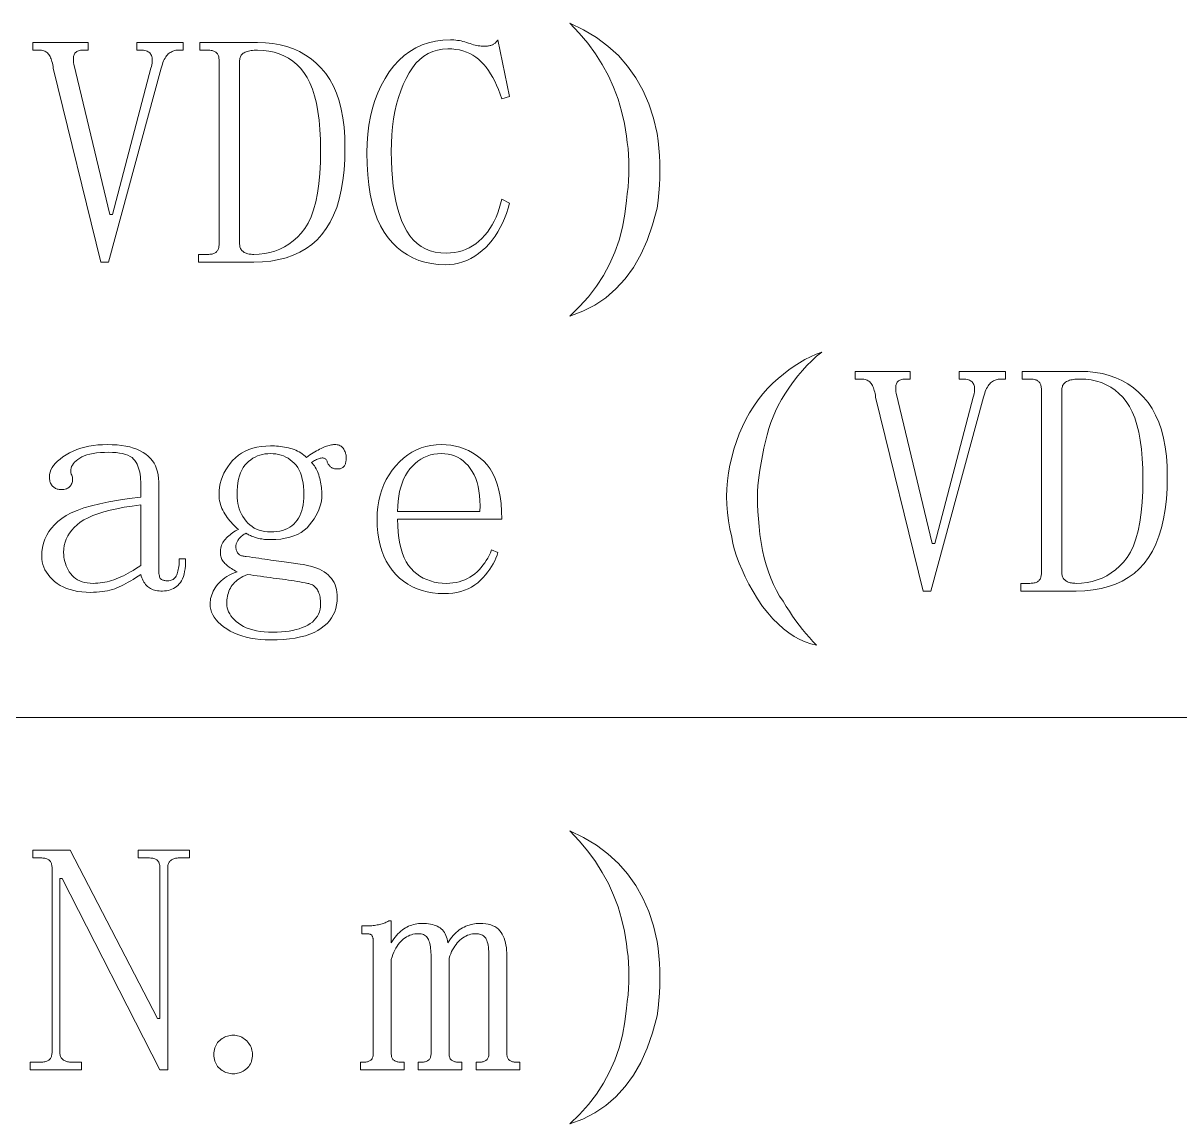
# Model space of a CAD drawing. Extents: x 1 to 297, y 1 to 210.
# Drawn here: x 56.24 to 63.95, y 43.02 to 50.36 of the extents above; entities that cross this region are included whole.
import ezdxf

# ---------------------------------------------------------------- set-up
doc = ezdxf.new("R2010")
doc.units = 0

msp = doc.modelspace()

# ---------------------------------------------------------------- linework, layer by layer
at = {"color": 7, "lineweight": 13}
msp.add_line((1.3055, 45.7306), (175.1082, 45.7306), dxfattribs=at)
for points in [[(59.8833, 50.362), (59.9755, 50.3176), (60.0602, 50.2667), (60.1374, 50.2093), (60.207, 50.1453), (60.269, 50.0749), (60.3235, 49.9979), (60.3705, 49.9144), (60.4099, 49.8244), (60.4418, 49.7279), (60.4662, 49.6249), (60.4723, 49.5767), (60.4771, 49.5282), (60.4806, 49.4793), (60.4826, 49.4301), (60.4833, 49.3806), (60.4826, 49.3307), (60.4806, 49.2805), (60.4771, 49.2299), (60.4723, 49.179), (60.4662, 49.1277), (60.4356, 49.0156), (60.399, 48.9124), (60.3561, 48.8181), (60.3071, 48.7327), (60.2519, 48.6563), (60.1905, 48.5887), (60.123, 48.5301), (60.0492, 48.4804), (59.9694, 48.4396), (59.8833, 48.4077), (59.9488, 48.471), (60.0081, 48.5373), (60.0612, 48.6067), (60.1082, 48.6793), (60.149, 48.7549), (60.1836, 48.8335), (60.2121, 48.9153), (60.2344, 49.0002), (60.2505, 49.0881), (60.2604, 49.1791), (60.2666, 49.2235), (60.2714, 49.2676), (60.2748, 49.3113), (60.2769, 49.3547), (60.2776, 49.3977), (60.2769, 49.4404), (60.2748, 49.4827), (60.2714, 49.5247), (60.2666, 49.5664), (60.2604, 49.6077), (60.2474, 49.6924), (60.2289, 49.775), (60.2049, 49.8556), (60.1754, 49.9341), (60.1404, 50.0106), (60.1, 50.085), (60.054, 50.1573), (60.0026, 50.2276), (59.9457, 50.2958)], [(59.0519, 48.7506), (59.0049, 48.7524), (58.9598, 48.7578), (58.9167, 48.7668), (58.8756, 48.7794), (58.8365, 48.7956), (58.7994, 48.8154), (58.7642, 48.8388), (58.731, 48.8658), (58.6997, 48.8964), (58.6704, 48.9306), (58.6436, 48.9686), (58.6195, 49.0108), (58.5983, 49.0571), (58.5799, 49.1075), (58.5644, 49.162), (58.5516, 49.2206), (58.5417, 49.2834), (58.5347, 49.3502), (58.5304, 49.4212), (58.529, 49.4963), (58.5305, 49.5603), (58.535, 49.6221), (58.5425, 49.6817), (58.553, 49.739), (58.5665, 49.7941), (58.583, 49.847), (58.6025, 49.8977), (58.625, 49.9461), (58.6505, 49.9923), (58.679, 50.0363), (58.7101, 50.077), (58.7433, 50.1134), (58.7787, 50.1456), (58.8162, 50.1734), (58.8558, 50.197), (58.8976, 50.2163), (58.9415, 50.2313), (58.9876, 50.242), (59.0358, 50.2484), (59.0862, 50.2506), (59.0982, 50.2504), (59.1102, 50.2497), (59.1222, 50.2486), (59.1342, 50.2471), (59.1462, 50.2452), (59.1582, 50.2429), (59.1702, 50.2401), (59.1822, 50.2369), (59.1942, 50.2332), (59.2062, 50.2291), (59.218, 50.2251), (59.2295, 50.2214), (59.2406, 50.2182), (59.2514, 50.2154), (59.2619, 50.2131), (59.272, 50.2111), (59.2818, 50.2096), (59.2912, 50.2086), (59.3003, 50.2079), (59.309, 50.2077), (59.3157, 50.2078), (59.3222, 50.2081), (59.3284, 50.2085), (59.3344, 50.2091), (59.3401, 50.2099), (59.3455, 50.2108), (59.3507, 50.2119), (59.3556, 50.2132), (59.3603, 50.2147), (59.3647, 50.2163), (59.369, 50.2182), (59.3731, 50.2204), (59.3772, 50.223), (59.3812, 50.2259), (59.3851, 50.2291), (59.3889, 50.2327), (59.3926, 50.2367), (59.3963, 50.241), (59.3998, 50.2456), (59.4033, 50.2506), (59.4804, 49.8734), (59.429, 49.8563), (59.4184, 49.8881), (59.4071, 49.9183), (59.3951, 49.9471), (59.3824, 49.9742), (59.369, 49.9999), (59.355, 50.0239), (59.3402, 50.0465), (59.3248, 50.0675), (59.3087, 50.0869), (59.2919, 50.1049), (59.2742, 50.1211), (59.2555, 50.1357), (59.2358, 50.1486), (59.2151, 50.1597), (59.1933, 50.1691), (59.1705, 50.1769), (59.1467, 50.1829), (59.1218, 50.1871), (59.0959, 50.1897), (59.069, 50.1906), (59.0338, 50.1886), (59.0003, 50.1827), (58.9683, 50.1728), (58.938, 50.159), (58.9094, 50.1413), (58.8823, 50.1196), (58.8569, 50.094), (58.8331, 50.0644), (58.811, 50.0309), (58.7904, 49.9934), (58.7717, 49.9531), (58.755, 49.9108), (58.7402, 49.8667), (58.7274, 49.8206), (58.7165, 49.7727), (58.7076, 49.7229), (58.7007, 49.6712), (58.6958, 49.6177), (58.6929, 49.5622), (58.6919, 49.5049), (58.6927, 49.4428), (58.6953, 49.3835), (58.6996, 49.3269), (58.7056, 49.2731), (58.7133, 49.222), (58.7227, 49.1737), (58.7339, 49.1281), (58.7467, 49.0852), (58.7613, 49.0451), (58.7776, 49.0077), (58.7958, 48.9735), (58.8163, 48.9429), (58.839, 48.9159), (58.864, 48.8925), (58.8912, 48.8727), (58.9206, 48.8565), (58.9522, 48.8439), (58.986, 48.8349), (59.0221, 48.8295), (59.0604, 48.8277), (59.0875, 48.8287), (59.1138, 48.8317), (59.1393, 48.8366), (59.164, 48.8435), (59.1879, 48.8524), (59.2111, 48.8632), (59.2335, 48.876), (59.2552, 48.8908), (59.2761, 48.9076), (59.2962, 48.9263), (59.3152, 48.9466), (59.333, 48.9683), (59.3495, 48.9912), (59.3647, 49.0154), (59.3787, 49.0409), (59.3913, 49.0677), (59.4027, 49.0958), (59.4127, 49.1251), (59.4215, 49.1558), (59.429, 49.1877), (59.4804, 49.162), (59.4711, 49.1266), (59.4604, 49.0926), (59.4482, 49.0598), (59.4345, 49.0283), (59.4194, 48.9981), (59.4028, 48.9691), (59.3847, 48.9415), (59.3652, 48.9151), (59.3443, 48.8901), (59.3219, 48.8663), (59.2983, 48.8443), (59.274, 48.8246), (59.249, 48.8073), (59.2231, 48.7922), (59.1965, 48.7795), (59.1691, 48.7691), (59.141, 48.761), (59.112, 48.7552), (59.0823, 48.7517)], [(56.9947, 50.182), (56.9947, 50.2334), (57.3033, 50.2334), (57.3033, 50.182), (57.269, 50.182), (57.2622, 50.1817), (57.2555, 50.181), (57.2488, 50.1797), (57.2423, 50.1779), (57.2358, 50.1756), (57.2294, 50.1727), (57.2231, 50.1694), (57.2169, 50.1655), (57.2108, 50.1612), (57.2047, 50.1563), (57.1989, 50.1507), (57.1932, 50.1443), (57.1879, 50.137), (57.1828, 50.1289), (57.1779, 50.1199), (57.1734, 50.11), (57.169, 50.0993), (57.165, 50.0877), (57.1611, 50.0753), (57.1576, 50.062), (56.8062, 48.7677), (56.7547, 48.7677), (56.4376, 50.062), (56.4357, 50.0737), (56.4336, 50.0848), (56.4313, 50.0953), (56.4287, 50.1052), (56.4258, 50.1145), (56.4227, 50.1232), (56.4193, 50.1313), (56.4156, 50.1388), (56.4117, 50.1457), (56.4076, 50.152), (56.4031, 50.1577), (56.3982, 50.1628), (56.3928, 50.1673), (56.387, 50.1712), (56.3808, 50.1745), (56.3742, 50.1772), (56.3671, 50.1793), (56.3596, 50.1808), (56.3517, 50.1817), (56.3433, 50.182), (56.3004, 50.182), (56.3004, 50.2334), (56.669, 50.2334), (56.669, 50.182), (56.6347, 50.182), (56.6265, 50.1817), (56.6188, 50.181), (56.6117, 50.1797), (56.6052, 50.1779), (56.5994, 50.1756), (56.5941, 50.1727), (56.5894, 50.1694), (56.5854, 50.1655), (56.5819, 50.1612), (56.579, 50.1563), (56.5767, 50.151), (56.5747, 50.1453), (56.5732, 50.1393), (56.5722, 50.133), (56.5715, 50.1263), (56.5713, 50.1193), (56.5715, 50.1119), (56.5722, 50.1042), (56.5732, 50.0961), (56.5747, 50.0877), (56.8147, 49.0849), (56.8319, 49.0849), (57.089, 50.062), (57.0921, 50.0737), (57.0945, 50.0848), (57.0962, 50.0953), (57.0972, 50.1052), (57.0976, 50.1145), (57.0972, 50.1232), (57.0962, 50.1313), (57.0945, 50.1388), (57.0921, 50.1457), (57.089, 50.152), (57.0852, 50.1577), (57.0808, 50.1628), (57.0756, 50.1673), (57.0698, 50.1712), (57.0633, 50.1745), (57.0561, 50.1772), (57.0482, 50.1793), (57.0396, 50.1808), (57.0304, 50.1817), (57.0204, 50.182)], [(57.5433, 50.1134), (57.5431, 50.1201), (57.5426, 50.1265), (57.5418, 50.1325), (57.5406, 50.1381), (57.539, 50.1434), (57.5371, 50.1484), (57.5349, 50.153), (57.5323, 50.1573), (57.5294, 50.1613), (57.5262, 50.1649), (57.5225, 50.1681), (57.5183, 50.171), (57.5136, 50.1736), (57.5083, 50.1758), (57.5026, 50.1777), (57.4963, 50.1793), (57.4896, 50.1805), (57.4823, 50.1813), (57.4745, 50.1818), (57.4662, 50.182), (57.4147, 50.182), (57.4147, 50.2334), (57.8004, 50.2334), (57.8525, 50.2317), (57.9024, 50.2266), (57.9502, 50.218), (57.9959, 50.206), (58.0394, 50.1906), (58.0807, 50.1717), (58.1199, 50.1494), (58.157, 50.1237), (58.1919, 50.0946), (58.2247, 50.062), (58.2549, 50.0258), (58.2818, 49.9859), (58.3056, 49.9422), (58.3262, 49.8947), (58.3437, 49.8434), (58.3579, 49.7884), (58.369, 49.7296), (58.377, 49.667), (58.3817, 49.6007), (58.3833, 49.5306), (58.3818, 49.4538), (58.3771, 49.3813), (58.3694, 49.3129), (58.3586, 49.2487), (58.3447, 49.1888), (58.3278, 49.133), (58.3077, 49.0815), (58.2846, 49.0341), (58.2583, 48.991), (58.229, 48.952), (58.1967, 48.917), (58.1615, 48.8857), (58.1233, 48.858), (58.0823, 48.8341), (58.0383, 48.8138), (57.9914, 48.7972), (57.9416, 48.7843), (57.8889, 48.7751), (57.8333, 48.7696), (57.7747, 48.7677), (57.4062, 48.7677), (57.4062, 48.8191), (57.4662, 48.8191), (57.4745, 48.8193), (57.4823, 48.8198), (57.4896, 48.8207), (57.4963, 48.8219), (57.5026, 48.8234), (57.5083, 48.8253), (57.5136, 48.8275), (57.5183, 48.8301), (57.5225, 48.833), (57.5262, 48.8363), (57.5294, 48.8399), (57.5323, 48.8438), (57.5349, 48.8481), (57.5371, 48.8527), (57.539, 48.8577), (57.5406, 48.863), (57.5418, 48.8687), (57.5426, 48.8747), (57.5431, 48.881), (57.5433, 48.8877)], [(58.2204, 49.5134), (58.2193, 49.585), (58.216, 49.6521), (58.2104, 49.7149), (58.2026, 49.7733), (58.1926, 49.8274), (58.1803, 49.877), (58.1658, 49.9223), (58.1491, 49.9633), (58.1302, 49.9998), (58.109, 50.032), (58.0859, 50.0605), (58.061, 50.086), (58.0344, 50.1085), (58.0062, 50.128), (57.9762, 50.1445), (57.9444, 50.158), (57.911, 50.1685), (57.8759, 50.176), (57.839, 50.1805), (57.8004, 50.182), (57.7887, 50.1818), (57.7776, 50.1813), (57.7671, 50.1805), (57.7572, 50.1793), (57.7479, 50.1777), (57.7392, 50.1758), (57.7311, 50.1736), (57.7236, 50.171), (57.7167, 50.1681), (57.7104, 50.1649), (57.7047, 50.1613), (57.6996, 50.1573), (57.6951, 50.153), (57.6912, 50.1484), (57.6879, 50.1434), (57.6852, 50.1381), (57.6831, 50.1325), (57.6816, 50.1265), (57.6807, 50.1201), (57.6804, 50.1134), (57.6804, 48.8877), (57.6807, 48.881), (57.6815, 48.8747), (57.6828, 48.8687), (57.6846, 48.863), (57.6869, 48.8577), (57.6897, 48.8527), (57.693, 48.8481), (57.6969, 48.8438), (57.7013, 48.8399), (57.7062, 48.8363), (57.7115, 48.833), (57.7171, 48.8301), (57.7231, 48.8275), (57.7295, 48.8253), (57.7362, 48.8234), (57.7432, 48.8219), (57.7506, 48.8207), (57.7583, 48.8198), (57.7663, 48.8193), (57.7747, 48.8191), (57.8118, 48.8206), (57.8478, 48.8248), (57.8825, 48.8319), (57.916, 48.8418), (57.9483, 48.8545), (57.9794, 48.8701), (58.0093, 48.8884), (58.038, 48.9097), (58.0656, 48.9337), (58.0919, 48.9606), (58.1163, 48.9916), (58.1382, 49.0279), (58.1574, 49.0697), (58.1742, 49.1169), (58.1883, 49.1695), (58.1999, 49.2275), (58.2089, 49.2909), (58.2153, 49.3597), (58.2192, 49.4338)], [(61.5633, 48.1677), (61.5295, 48.1394), (61.4968, 48.1094), (61.4651, 48.0777), (61.4344, 48.0443), (61.4047, 48.0091), (61.3761, 47.9723), (61.3485, 47.9337), (61.3219, 47.8934), (61.2964, 47.8514), (61.2719, 47.8077), (61.2552, 47.7726), (61.2396, 47.7357), (61.2251, 47.6971), (61.2115, 47.6569), (61.199, 47.6149), (61.1875, 47.5711), (61.1771, 47.5257), (61.1676, 47.4786), (61.1592, 47.4297), (61.1519, 47.3791), (61.1457, 47.3471), (61.1409, 47.3126), (61.1375, 47.2758), (61.1354, 47.2365), (61.1347, 47.1949), (61.1354, 47.1508), (61.1375, 47.1043), (61.1409, 47.0555), (61.1457, 47.0042), (61.1519, 46.9506), (61.1596, 46.8967), (61.169, 46.845), (61.1802, 46.7953), (61.193, 46.7476), (61.2076, 46.702), (61.2239, 46.6585), (61.2419, 46.617), (61.2616, 46.5775), (61.283, 46.5402), (61.3062, 46.5049), (61.3269, 46.4711), (61.348, 46.4383), (61.3694, 46.4066), (61.3912, 46.3759), (61.4133, 46.3463), (61.4358, 46.3177), (61.4586, 46.2901), (61.4817, 46.2635), (61.5052, 46.2379), (61.529, 46.2134), (61.4915, 46.2222), (61.4543, 46.2347), (61.4174, 46.251), (61.3809, 46.271), (61.3447, 46.2949), (61.3089, 46.3225), (61.2734, 46.3538), (61.2383, 46.389), (61.2035, 46.4279), (61.169, 46.4706), (61.1361, 46.5215), (61.1059, 46.5714), (61.0785, 46.6202), (61.0538, 46.6681), (61.0319, 46.7149), (61.0127, 46.7606), (60.9962, 46.8054), (60.9825, 46.8491), (60.9715, 46.8918), (60.9633, 46.9334), (60.951, 46.9881), (60.9414, 47.0425), (60.9345, 47.0965), (60.9304, 47.1501), (60.929, 47.2034), (60.9304, 47.2564), (60.9345, 47.309), (60.9414, 47.3613), (60.951, 47.4133), (60.9633, 47.4649), (60.978, 47.5189), (60.9948, 47.5711), (61.0137, 47.6217), (61.0346, 47.6706), (61.0576, 47.7177), (61.0826, 47.7631), (61.1097, 47.8069), (61.1388, 47.8489), (61.17, 47.8891), (61.2033, 47.9277), (61.2378, 47.961), (61.2726, 47.9922), (61.3077, 48.0213), (61.3432, 48.0484), (61.379, 48.0734), (61.4152, 48.0964), (61.4517, 48.1173), (61.4886, 48.1362), (61.5258, 48.153)], [(62.4804, 47.9877), (62.4804, 48.0391), (62.789, 48.0391), (62.789, 47.9877), (62.7547, 47.9877), (62.7479, 47.9875), (62.7412, 47.9867), (62.7345, 47.9854), (62.728, 47.9836), (62.7215, 47.9813), (62.7151, 47.9785), (62.7088, 47.9751), (62.7026, 47.9713), (62.6965, 47.9669), (62.6904, 47.962), (62.6846, 47.9564), (62.679, 47.95), (62.6736, 47.9427), (62.6685, 47.9346), (62.6637, 47.9256), (62.6591, 47.9157), (62.6547, 47.905), (62.6507, 47.8934), (62.6469, 47.881), (62.6433, 47.8677), (62.2919, 46.5734), (62.2404, 46.5734), (61.9233, 47.8677), (61.9215, 47.8794), (61.9194, 47.8905), (61.917, 47.901), (61.9144, 47.9109), (61.9115, 47.9202), (61.9084, 47.9289), (61.905, 47.937), (61.9014, 47.9445), (61.8975, 47.9514), (61.8933, 47.9577), (61.8888, 47.9634), (61.8839, 47.9685), (61.8785, 47.973), (61.8727, 47.9769), (61.8665, 47.9802), (61.8599, 47.9829), (61.8528, 47.985), (61.8453, 47.9865), (61.8374, 47.9874), (61.829, 47.9877), (61.7862, 47.9877), (61.7862, 48.0391), (62.1547, 48.0391), (62.1547, 47.9877), (62.1204, 47.9877), (62.1122, 47.9875), (62.1045, 47.9867), (62.0974, 47.9854), (62.091, 47.9836), (62.0851, 47.9813), (62.0798, 47.9785), (62.0751, 47.9751), (62.0711, 47.9713), (62.0676, 47.9669), (62.0647, 47.962), (62.0624, 47.9567), (62.0604, 47.951), (62.0589, 47.945), (62.0579, 47.9387), (62.0572, 47.932), (62.057, 47.925), (62.0572, 47.9176), (62.0579, 47.9099), (62.0589, 47.9018), (62.0604, 47.8934), (62.3004, 46.8906), (62.3176, 46.8906), (62.5747, 47.8677), (62.5778, 47.8794), (62.5802, 47.8905), (62.5819, 47.901), (62.583, 47.9109), (62.5833, 47.9202), (62.583, 47.9289), (62.5819, 47.937), (62.5802, 47.9445), (62.5778, 47.9514), (62.5747, 47.9577), (62.571, 47.9634), (62.5665, 47.9685), (62.5614, 47.973), (62.5555, 47.9769), (62.549, 47.9802), (62.5418, 47.9829), (62.5339, 47.985), (62.5254, 47.9865), (62.5161, 47.9874), (62.5062, 47.9877)], [(63.029, 47.9191), (63.0288, 47.9258), (63.0283, 47.9322), (63.0275, 47.9382), (63.0263, 47.9438), (63.0247, 47.9491), (63.0228, 47.9541), (63.0206, 47.9587), (63.018, 47.963), (63.0151, 47.967), (63.0119, 47.9706), (63.0082, 47.9738), (63.004, 47.9767), (62.9993, 47.9793), (62.994, 47.9815), (62.9883, 47.9834), (62.982, 47.985), (62.9753, 47.9862), (62.968, 47.987), (62.9602, 47.9875), (62.9519, 47.9877), (62.9004, 47.9877), (62.9004, 48.0391), (63.2862, 48.0391), (63.3382, 48.0374), (63.3882, 48.0323), (63.4359, 48.0237), (63.4816, 48.0117), (63.5251, 47.9963), (63.5664, 47.9774), (63.6057, 47.9551), (63.6427, 47.9294), (63.6777, 47.9003), (63.7104, 47.8677), (63.7406, 47.8315), (63.7675, 47.7916), (63.7913, 47.7479), (63.8119, 47.7004), (63.8294, 47.6491), (63.8436, 47.5941), (63.8547, 47.5353), (63.8627, 47.4727), (63.8674, 47.4064), (63.869, 47.3363), (63.8675, 47.2595), (63.8628, 47.187), (63.8551, 47.1186), (63.8443, 47.0545), (63.8304, 46.9945), (63.8135, 46.9387), (63.7934, 46.8872), (63.7703, 46.8398), (63.744, 46.7967), (63.7147, 46.7577), (63.6824, 46.7227), (63.6472, 46.6914), (63.609, 46.6637), (63.568, 46.6398), (63.524, 46.6195), (63.4771, 46.6029), (63.4273, 46.59), (63.3746, 46.5808), (63.319, 46.5753), (63.2604, 46.5734), (62.8919, 46.5734), (62.8919, 46.6249), (62.9519, 46.6249), (62.9602, 46.625), (62.968, 46.6255), (62.9753, 46.6264), (62.982, 46.6276), (62.9883, 46.6291), (62.994, 46.631), (62.9993, 46.6333), (63.004, 46.6358), (63.0082, 46.6387), (63.0119, 46.642), (63.0151, 46.6456), (63.018, 46.6495), (63.0206, 46.6538), (63.0228, 46.6585), (63.0247, 46.6634), (63.0263, 46.6687), (63.0275, 46.6744), (63.0283, 46.6804), (63.0288, 46.6867), (63.029, 46.6934)], [(63.7062, 47.3191), (63.705, 47.3907), (63.7017, 47.4578), (63.6961, 47.5206), (63.6883, 47.579), (63.6783, 47.6331), (63.666, 47.6827), (63.6516, 47.728), (63.6348, 47.769), (63.6159, 47.8055), (63.5947, 47.8377), (63.5716, 47.8662), (63.5467, 47.8917), (63.5202, 47.9142), (63.4919, 47.9337), (63.4619, 47.9502), (63.4302, 47.9637), (63.3967, 47.9742), (63.3616, 47.9817), (63.3247, 47.9862), (63.2862, 47.9877), (63.2745, 47.9875), (63.2634, 47.987), (63.2529, 47.9862), (63.243, 47.985), (63.2337, 47.9834), (63.225, 47.9815), (63.2169, 47.9793), (63.2094, 47.9767), (63.2025, 47.9738), (63.1962, 47.9706), (63.1905, 47.967), (63.1854, 47.963), (63.1809, 47.9587), (63.177, 47.9541), (63.1737, 47.9491), (63.171, 47.9438), (63.1689, 47.9382), (63.1674, 47.9322), (63.1665, 47.9258), (63.1662, 47.9191), (63.1662, 46.6934), (63.1664, 46.6867), (63.1672, 46.6804), (63.1685, 46.6744), (63.1703, 46.6687), (63.1726, 46.6634), (63.1754, 46.6585), (63.1788, 46.6538), (63.1826, 46.6495), (63.187, 46.6456), (63.1919, 46.642), (63.1972, 46.6387), (63.2028, 46.6358), (63.2088, 46.6333), (63.2152, 46.631), (63.2219, 46.6291), (63.2289, 46.6276), (63.2363, 46.6264), (63.244, 46.6255), (63.252, 46.625), (63.2604, 46.6249), (63.2976, 46.6263), (63.3335, 46.6305), (63.3682, 46.6376), (63.4017, 46.6475), (63.434, 46.6602), (63.4651, 46.6758), (63.495, 46.6942), (63.5238, 46.7154), (63.5513, 46.7394), (63.5776, 46.7663), (63.602, 46.7973), (63.6239, 46.8337), (63.6432, 46.8754), (63.6599, 46.9226), (63.674, 46.9752), (63.6856, 47.0332), (63.6946, 47.0966), (63.701, 47.1654), (63.7049, 47.2396)], [(56.6862, 46.5649), (56.656, 46.5656), (56.6272, 46.5678), (56.5998, 46.5714), (56.5737, 46.5765), (56.549, 46.5831), (56.5257, 46.5911), (56.5038, 46.6006), (56.4832, 46.6115), (56.464, 46.6239), (56.4462, 46.6377), (56.4299, 46.6525), (56.4153, 46.6677), (56.4024, 46.6834), (56.3913, 46.6994), (56.3819, 46.7159), (56.3742, 46.7329), (56.3682, 46.7502), (56.3639, 46.768), (56.3613, 46.7862), (56.3604, 46.8049), (56.3618, 46.8352), (56.3658, 46.8643), (56.3724, 46.8924), (56.3817, 46.9194), (56.3937, 46.9452), (56.4083, 46.9699), (56.4255, 46.9936), (56.4455, 47.0161), (56.4681, 47.0374), (56.4933, 47.0577), (56.5225, 47.0769), (56.5569, 47.0949), (56.5965, 47.1118), (56.6414, 47.1277), (56.6915, 47.1424), (56.7468, 47.1559), (56.8074, 47.1684), (56.8732, 47.1798), (56.9442, 47.19), (57.0204, 47.1991), (57.0204, 47.302), (57.0201, 47.3188), (57.0189, 47.3351), (57.017, 47.3507), (57.0143, 47.3658), (57.0108, 47.3802), (57.0066, 47.3941), (57.0015, 47.4073), (56.9958, 47.4199), (56.9892, 47.432), (56.9819, 47.4434), (56.9732, 47.454), (56.9625, 47.4635), (56.9499, 47.4718), (56.9352, 47.4791), (56.9187, 47.4852), (56.9001, 47.4902), (56.8796, 47.4941), (56.8571, 47.4969), (56.8326, 47.4986), (56.8062, 47.4991), (56.7779, 47.4987), (56.7513, 47.4973), (56.7264, 47.4949), (56.7033, 47.4916), (56.6819, 47.4874), (56.6622, 47.4822), (56.6442, 47.476), (56.6279, 47.469), (56.6133, 47.461), (56.6004, 47.452), (56.5892, 47.4425), (56.5795, 47.433), (56.5714, 47.4233), (56.5648, 47.4136), (56.5597, 47.4038), (56.5562, 47.3939), (56.5542, 47.3839), (56.5538, 47.3738), (56.5549, 47.3637), (56.5576, 47.3534), (56.5607, 47.3466), (56.5631, 47.3397), (56.5648, 47.3329), (56.5658, 47.326), (56.5662, 47.3191), (56.5658, 47.3123), (56.5648, 47.3054), (56.5631, 47.2986), (56.5607, 47.2917), (56.5576, 47.2849), (56.5538, 47.2783), (56.5494, 47.2725), (56.5442, 47.2674), (56.5384, 47.2629), (56.5319, 47.2591), (56.5247, 47.2561), (56.5168, 47.2537), (56.5082, 47.2519), (56.499, 47.2509), (56.489, 47.2506), (56.4823, 47.2508), (56.4758, 47.2514), (56.4696, 47.2525), (56.4636, 47.254), (56.4579, 47.2559), (56.4525, 47.2583), (56.4473, 47.2611), (56.4424, 47.2643), (56.4377, 47.2679), (56.4333, 47.272), (56.4292, 47.2765), (56.4256, 47.2814), (56.4224, 47.2868), (56.4196, 47.2926), (56.4172, 47.2988), (56.4153, 47.3054), (56.4138, 47.3125), (56.4127, 47.32), (56.4121, 47.3279), (56.4119, 47.3363), (56.413, 47.3516), (56.4163, 47.3668), (56.4219, 47.3818), (56.4297, 47.3966), (56.4397, 47.4113), (56.452, 47.4258), (56.4665, 47.4401), (56.4832, 47.4542), (56.5021, 47.4682), (56.5233, 47.482), (56.5461, 47.495), (56.5699, 47.5067), (56.5948, 47.517), (56.6207, 47.5259), (56.6476, 47.5334), (56.6755, 47.5396), (56.7045, 47.5444), (56.7345, 47.5478), (56.7655, 47.5499), (56.7976, 47.5506), (56.831, 47.5499), (56.8627, 47.548), (56.8927, 47.5448), (56.921, 47.5403), (56.9476, 47.5345), (56.9724, 47.5274), (56.9956, 47.5191), (57.017, 47.5094), (57.0367, 47.4985), (57.0547, 47.4863), (57.071, 47.4729), (57.0856, 47.4583), (57.0984, 47.4427), (57.1096, 47.4259), (57.119, 47.4081), (57.1267, 47.3891), (57.1327, 47.369), (57.137, 47.3478), (57.1396, 47.3254), (57.1404, 47.302), (57.1404, 46.7363), (57.1406, 46.7231), (57.141, 46.7111), (57.1416, 46.7002), (57.1425, 46.6903), (57.1437, 46.6816), (57.1451, 46.6741), (57.1467, 46.6676), (57.1487, 46.6622), (57.1509, 46.658), (57.1533, 46.6549), (57.1561, 46.6524), (57.1593, 46.6502), (57.1629, 46.6483), (57.167, 46.6466), (57.1715, 46.6452), (57.1764, 46.6441), (57.1818, 46.6432), (57.1876, 46.6425), (57.1938, 46.6421), (57.2004, 46.642), (57.2088, 46.6424), (57.2166, 46.6435), (57.2238, 46.6455), (57.2306, 46.6482), (57.2369, 46.6516), (57.2426, 46.6559), (57.2478, 46.6609), (57.2526, 46.6667), (57.2568, 46.6732), (57.2604, 46.6806), (57.2637, 46.6886), (57.2666, 46.6972), (57.2692, 46.7064), (57.2714, 46.7162), (57.2733, 46.7266), (57.2748, 46.7377), (57.276, 46.7493), (57.2769, 46.7615), (57.2774, 46.7743), (57.2776, 46.7877), (57.3204, 46.7877), (57.32, 46.7644), (57.3187, 46.7426), (57.3166, 46.7223), (57.3136, 46.7034), (57.3097, 46.6859), (57.305, 46.6699), (57.2994, 46.6554), (57.293, 46.6423), (57.2857, 46.6307), (57.2776, 46.6206), (57.2688, 46.6116), (57.2594, 46.6036), (57.2496, 46.5965), (57.2392, 46.5904), (57.2283, 46.5852), (57.2169, 46.581), (57.205, 46.5777), (57.1926, 46.5753), (57.1796, 46.5739), (57.1662, 46.5734), (57.1544, 46.5737), (57.1432, 46.5745), (57.1325, 46.5757), (57.1223, 46.5775), (57.1126, 46.5799), (57.1034, 46.5827), (57.0948, 46.586), (57.0866, 46.5899), (57.079, 46.5943), (57.0719, 46.5991), (57.0652, 46.6046), (57.0588, 46.6108), (57.0528, 46.6177), (57.0472, 46.6252), (57.0419, 46.6334), (57.0369, 46.6423), (57.0323, 46.6519), (57.028, 46.6622), (57.024, 46.6732), (57.0204, 46.6849), (57.0034, 46.6732), (56.9867, 46.6621), (56.9702, 46.6516), (56.9539, 46.6417), (56.9379, 46.6324), (56.9222, 46.6237), (56.9067, 46.6156), (56.8915, 46.6081), (56.8766, 46.6012), (56.8619, 46.5949), (56.847, 46.5892), (56.8315, 46.5841), (56.8155, 46.5796), (56.7988, 46.5757), (56.7815, 46.5724), (56.7636, 46.5697), (56.7452, 46.5676), (56.7261, 46.5661), (56.7064, 46.5652)], [(58.0833, 46.7534), (58.1083, 46.7496), (58.132, 46.745), (58.1543, 46.7397), (58.1752, 46.7335), (58.1947, 46.7266), (58.2129, 46.719), (58.2297, 46.7105), (58.2451, 46.7013), (58.2592, 46.6913), (58.2719, 46.6806), (58.2833, 46.669), (58.2935, 46.6567), (58.3025, 46.6437), (58.3103, 46.6298), (58.3169, 46.6152), (58.3223, 46.5998), (58.3265, 46.5837), (58.3295, 46.5667), (58.3313, 46.549), (58.3319, 46.5306), (58.3308, 46.5054), (58.3276, 46.4812), (58.3222, 46.4581), (58.3147, 46.4359), (58.3051, 46.4149), (58.2933, 46.3948), (58.2794, 46.3758), (58.2633, 46.3578), (58.2451, 46.3408), (58.2247, 46.3249), (58.2021, 46.3102), (58.1769, 46.2971), (58.1493, 46.2855), (58.1191, 46.2755), (58.0865, 46.267), (58.0514, 46.2601), (58.0138, 46.2547), (57.9738, 46.2508), (57.9312, 46.2485), (57.8862, 46.2477), (57.8508, 46.2484), (57.8169, 46.2506), (57.7843, 46.2543), (57.7531, 46.2594), (57.7233, 46.2659), (57.6948, 46.2739), (57.6678, 46.2834), (57.642, 46.2943), (57.6177, 46.3067), (57.5947, 46.3206), (57.5736, 46.3354), (57.5546, 46.3506), (57.5379, 46.3662), (57.5234, 46.3823), (57.5112, 46.3988), (57.5011, 46.4157), (57.4933, 46.4331), (57.4878, 46.4509), (57.4844, 46.4691), (57.4833, 46.4877), (57.4837, 46.4997), (57.485, 46.5117), (57.4872, 46.5237), (57.4902, 46.5357), (57.494, 46.5477), (57.4987, 46.5597), (57.5043, 46.5717), (57.5107, 46.5837), (57.518, 46.5957), (57.5262, 46.6077), (57.5352, 46.6195), (57.5454, 46.6307), (57.5565, 46.6414), (57.5687, 46.6516), (57.5819, 46.6613), (57.5961, 46.6705), (57.6114, 46.6791), (57.6276, 46.6873), (57.645, 46.6949), (57.6633, 46.702), (57.6532, 46.7072), (57.6436, 46.7125), (57.6344, 46.7178), (57.6256, 46.7233), (57.6172, 46.7288), (57.6093, 46.7344), (57.6018, 46.7401), (57.5947, 46.7459), (57.5881, 46.7518), (57.5819, 46.7577), (57.5762, 46.7638), (57.5711, 46.7702), (57.5666, 46.7769), (57.5627, 46.7838), (57.5594, 46.7909), (57.5567, 46.7983), (57.5546, 46.806), (57.5531, 46.8139), (57.5522, 46.8221), (57.5519, 46.8306), (57.5522, 46.8407), (57.5532, 46.8506), (57.555, 46.8603), (57.5574, 46.8697), (57.5604, 46.8788), (57.5642, 46.8877), (57.5687, 46.8963), (57.5738, 46.9046), (57.5796, 46.9127), (57.5862, 46.9206), (57.5932, 46.9282), (57.6006, 46.9355), (57.6083, 46.9426), (57.6163, 46.9494), (57.6247, 46.9559), (57.6335, 46.9622), (57.6426, 46.9683), (57.652, 46.9741), (57.6618, 46.9796), (57.6719, 46.9849), (57.6617, 46.9936), (57.6518, 47.0027), (57.6422, 47.0121), (57.6328, 47.0219), (57.6237, 47.032), (57.6148, 47.0425), (57.6062, 47.0533), (57.5978, 47.0644), (57.5897, 47.0759), (57.5819, 47.0877), (57.5745, 47.0998), (57.568, 47.1121), (57.5622, 47.1245), (57.5572, 47.1371), (57.5529, 47.1499), (57.5495, 47.1628), (57.5468, 47.1759), (57.5448, 47.1892), (57.5437, 47.2027), (57.5433, 47.2163), (57.5442, 47.2417), (57.5469, 47.2665), (57.5514, 47.2907), (57.5577, 47.3143), (57.5658, 47.3374), (57.5757, 47.3598), (57.5874, 47.3816), (57.6009, 47.4028), (57.6162, 47.4234), (57.6333, 47.4434), (57.652, 47.4622), (57.6722, 47.4789), (57.6939, 47.4937), (57.717, 47.5065), (57.7415, 47.5174), (57.7675, 47.5262), (57.795, 47.5331), (57.8239, 47.5381), (57.8543, 47.541), (57.8862, 47.542), (57.8998, 47.5418), (57.9134, 47.5413), (57.9269, 47.5405), (57.9403, 47.5393), (57.9537, 47.5377), (57.9669, 47.5358), (57.9801, 47.5336), (57.9931, 47.531), (58.0061, 47.5281), (58.019, 47.5249), (58.0317, 47.5212), (58.0439, 47.517), (58.0557, 47.5123), (58.067, 47.507), (58.0779, 47.5013), (58.0884, 47.495), (58.0985, 47.4883), (58.1082, 47.481), (58.1174, 47.4732), (58.1262, 47.4649), (58.138, 47.4732), (58.1496, 47.4811), (58.161, 47.4886), (58.1721, 47.4957), (58.1829, 47.5024), (58.1935, 47.5086), (58.2039, 47.5144), (58.2139, 47.5197), (58.2237, 47.5246), (58.2333, 47.5291), (58.2426, 47.5332), (58.2516, 47.5369), (58.2604, 47.5401), (58.269, 47.5429), (58.2772, 47.5452), (58.2852, 47.5471), (58.293, 47.5486), (58.3005, 47.5497), (58.3077, 47.5504), (58.3147, 47.5506), (58.323, 47.5503), (58.3308, 47.5494), (58.3381, 47.5479), (58.3449, 47.5458), (58.3512, 47.5431), (58.3569, 47.5398), (58.3621, 47.5359), (58.3668, 47.5314), (58.371, 47.5263), (58.3747, 47.5206), (58.378, 47.5146), (58.3809, 47.5087), (58.3835, 47.503), (58.3857, 47.4973), (58.3876, 47.4916), (58.3891, 47.4861), (58.3903, 47.4807), (58.3912, 47.4753), (58.3917, 47.47), (58.3919, 47.4649), (58.3917, 47.4581), (58.3914, 47.4517), (58.3907, 47.4454), (58.3898, 47.4395), (58.3887, 47.4338), (58.3872, 47.4283), (58.3856, 47.4232), (58.3836, 47.4182), (58.3815, 47.4136), (58.379, 47.4091), (58.3762, 47.4051), (58.373, 47.4014), (58.3694, 47.3982), (58.3653, 47.3954), (58.3608, 47.3931), (58.3559, 47.3911), (58.3505, 47.3896), (58.3447, 47.3886), (58.3385, 47.3879), (58.3319, 47.3877), (58.3268, 47.3878), (58.3219, 47.3882), (58.3172, 47.3889), (58.3127, 47.3898), (58.3083, 47.3909), (58.3041, 47.3923), (58.3001, 47.394), (58.2962, 47.3959), (58.2925, 47.3981), (58.289, 47.4006), (58.2857, 47.4033), (58.2825, 47.4062), (58.2795, 47.4094), (58.2767, 47.4129), (58.274, 47.4166), (58.2715, 47.4206), (58.2692, 47.4249), (58.2671, 47.4294), (58.2651, 47.4341), (58.2633, 47.4391), (58.2614, 47.444), (58.259, 47.4482), (58.2562, 47.4519), (58.253, 47.4549), (58.2494, 47.4574), (58.2453, 47.4592), (58.2408, 47.4604), (58.2359, 47.4611), (58.2305, 47.4611), (58.2247, 47.4606), (58.2187, 47.4595), (58.2126, 47.458), (58.2063, 47.4561), (58.2, 47.4537), (58.1937, 47.4509), (58.1872, 47.4477), (58.1806, 47.4441), (58.174, 47.44), (58.1673, 47.4355), (58.1604, 47.4306), (58.1671, 47.4235), (58.1735, 47.4158), (58.1795, 47.4077), (58.1851, 47.399), (58.1904, 47.3899), (58.1954, 47.3802), (58.2, 47.37), (58.2043, 47.3593), (58.2083, 47.348), (58.2119, 47.3363), (58.2151, 47.3243), (58.218, 47.3123), (58.2206, 47.3003), (58.2228, 47.2883), (58.2247, 47.2763), (58.2263, 47.2643), (58.2275, 47.2523), (58.2283, 47.2403), (58.2288, 47.2283), (58.229, 47.2163), (58.2282, 47.1958), (58.2258, 47.1753), (58.2217, 47.155), (58.216, 47.1347), (58.2087, 47.1145), (58.1997, 47.0944), (58.1891, 47.0744), (58.1769, 47.0545), (58.1631, 47.0346), (58.1476, 47.0149), (58.1303, 46.9961), (58.1111, 46.9794), (58.0899, 46.9646), (58.0667, 46.9518), (58.0415, 46.9409), (58.0144, 46.9321), (57.9853, 46.9252), (57.9542, 46.9202), (57.9212, 46.9173), (57.8862, 46.9163), (57.876, 46.9164), (57.8659, 46.9168), (57.8561, 46.9174), (57.8464, 46.9183), (57.8369, 46.9195), (57.8275, 46.9209), (57.8184, 46.9226), (57.8094, 46.9245), (57.8005, 46.9267), (57.7919, 46.9291), (57.7835, 46.9318), (57.7754, 46.9345), (57.7677, 46.9372), (57.7603, 46.9401), (57.7533, 46.9431), (57.7466, 46.9461), (57.7403, 46.9492), (57.7343, 46.9525), (57.7286, 46.9558), (57.7233, 46.9591), (57.7166, 46.9556), (57.7103, 46.9519), (57.7043, 46.9481), (57.6986, 46.9441), (57.6933, 46.9399), (57.6883, 46.9355), (57.6837, 46.9309), (57.6794, 46.9262), (57.6755, 46.9213), (57.6719, 46.9163), (57.6686, 46.9112), (57.6657, 46.9063), (57.6631, 46.9016), (57.6609, 46.8971), (57.659, 46.8927), (57.6575, 46.8885), (57.6563, 46.8845), (57.6554, 46.8806), (57.6549, 46.8769), (57.6547, 46.8734), (57.6549, 46.8667), (57.6554, 46.8604), (57.6563, 46.8544), (57.6575, 46.8487), (57.659, 46.8434), (57.6609, 46.8385), (57.6631, 46.8338), (57.6657, 46.8295), (57.6686, 46.8256), (57.6719, 46.822), (57.6755, 46.8187), (57.6794, 46.8158), (57.6837, 46.8133), (57.6883, 46.811), (57.6933, 46.8091), (57.6986, 46.8076), (57.7043, 46.8064), (57.7103, 46.8055), (57.7166, 46.805), (57.7233, 46.8049), (57.7454, 46.8015), (57.767, 46.7982), (57.7882, 46.795), (57.809, 46.7918), (57.8294, 46.7888), (57.8493, 46.7858), (57.8688, 46.783), (57.8879, 46.7802), (57.9065, 46.7775), (57.9247, 46.7749), (57.9425, 46.7723), (57.9599, 46.7699), (57.9768, 46.7675), (57.9933, 46.7653), (58.0094, 46.7631), (58.025, 46.761), (58.0402, 46.759), (58.055, 46.757), (58.0694, 46.7552)], [(58.7347, 47.0534), (58.7356, 47.0085), (58.7383, 46.9662), (58.7428, 46.9265), (58.7491, 46.8895), (58.7572, 46.8552), (58.7671, 46.8235), (58.7788, 46.7945), (58.7923, 46.7682), (58.8076, 46.7445), (58.8247, 46.7234), (58.8433, 46.7047), (58.863, 46.6879), (58.8837, 46.6732), (58.9056, 46.6603), (58.9287, 46.6495), (58.9528, 46.6406), (58.978, 46.6337), (59.0044, 46.6288), (59.0319, 46.6258), (59.0604, 46.6249), (59.0824, 46.6255), (59.1036, 46.6274), (59.1242, 46.6306), (59.1441, 46.6351), (59.1633, 46.6409), (59.1818, 46.648), (59.1996, 46.6564), (59.2168, 46.666), (59.2332, 46.6769), (59.249, 46.6891), (59.264, 46.7023), (59.2782, 46.7161), (59.2914, 46.7304), (59.3039, 46.7454), (59.3154, 46.7609), (59.3262, 46.7771), (59.336, 46.7938), (59.345, 46.8112), (59.3532, 46.8292), (59.3604, 46.8477), (59.4033, 46.8306), (59.3975, 46.8118), (59.3904, 46.793), (59.3821, 46.7744), (59.3724, 46.7558), (59.3615, 46.7374), (59.3493, 46.719), (59.3358, 46.7007), (59.321, 46.6825), (59.3049, 46.6643), (59.2876, 46.6463), (59.2689, 46.6292), (59.249, 46.6139), (59.2278, 46.6004), (59.2053, 46.5887), (59.1815, 46.5788), (59.1564, 46.5707), (59.1301, 46.5644), (59.1024, 46.5599), (59.0735, 46.5572), (59.0433, 46.5563), (59.0046, 46.5576), (58.9674, 46.5614), (58.9316, 46.5679), (58.8972, 46.5769), (58.8644, 46.5884), (58.833, 46.6026), (58.803, 46.6193), (58.7745, 46.6386), (58.7475, 46.6604), (58.7219, 46.6849), (58.6983, 46.7117), (58.6771, 46.7407), (58.6585, 46.772), (58.6423, 46.8055), (58.6287, 46.8413), (58.6175, 46.8793), (58.6088, 46.9195), (58.6026, 46.9619), (58.5988, 47.0065), (58.5976, 47.0534), (58.5988, 47.0956), (58.6026, 47.1362), (58.6088, 47.1754), (58.6175, 47.2132), (58.6287, 47.2495), (58.6423, 47.2843), (58.6585, 47.3177), (58.6771, 47.3497), (58.6983, 47.3801), (58.7219, 47.4091), (58.7473, 47.436), (58.7738, 47.4601), (58.8015, 47.4813), (58.8302, 47.4997), (58.8601, 47.5152), (58.8911, 47.5279), (58.9232, 47.5378), (58.9564, 47.5449), (58.9907, 47.5492), (59.0262, 47.5506), (59.0583, 47.5495), (59.0896, 47.5461), (59.12, 47.5405), (59.1496, 47.5327), (59.1783, 47.5227), (59.2062, 47.5105), (59.2332, 47.496), (59.2593, 47.4793), (59.2846, 47.4603), (59.309, 47.4391), (59.3318, 47.4152), (59.3522, 47.3881), (59.3702, 47.3576), (59.3858, 47.3239), (59.399, 47.287), (59.4098, 47.2468), (59.4182, 47.2033), (59.4242, 47.1566), (59.4278, 47.1067), (59.429, 47.0534)], [(57.6633, 47.2163), (57.6639, 47.196), (57.6657, 47.1763), (57.6687, 47.1573), (57.6729, 47.1388), (57.6783, 47.1209), (57.6849, 47.1037), (57.6927, 47.087), (57.7017, 47.0709), (57.7119, 47.0554), (57.7233, 47.0406), (57.7357, 47.0267), (57.749, 47.0143), (57.7632, 47.0034), (57.7782, 46.9939), (57.794, 46.9859), (57.8107, 46.9794), (57.8283, 46.9743), (57.8467, 46.9706), (57.866, 46.9684), (57.8862, 46.9677), (57.9079, 46.9684), (57.9285, 46.9703), (57.948, 46.9735), (57.9664, 46.978), (57.9837, 46.9838), (57.9998, 46.9909), (58.0149, 46.9992), (58.0288, 47.0089), (58.0416, 47.0198), (58.0533, 47.032), (58.0639, 47.0454), (58.0734, 47.0599), (58.0817, 47.0756), (58.089, 47.0923), (58.0951, 47.1102), (58.1001, 47.1292), (58.104, 47.1493), (58.1068, 47.1705), (58.1085, 47.1928), (58.109, 47.2163), (58.1084, 47.2446), (58.1064, 47.2713), (58.1032, 47.2964), (58.0987, 47.3198), (58.0929, 47.3416), (58.0859, 47.3618), (58.0775, 47.3804), (58.0679, 47.3973), (58.0569, 47.4126), (58.0447, 47.4263), (58.0316, 47.4385), (58.0178, 47.4494), (58.0035, 47.4591), (57.9885, 47.4674), (57.9729, 47.4745), (57.9568, 47.4803), (57.94, 47.4848), (57.9227, 47.488), (57.9047, 47.4899), (57.8862, 47.4906), (57.8676, 47.4899), (57.8496, 47.488), (57.8323, 47.4848), (57.8155, 47.4803), (57.7994, 47.4745), (57.7838, 47.4674), (57.7689, 47.4591), (57.7545, 47.4494), (57.7407, 47.4385), (57.7276, 47.4263), (57.7154, 47.4126), (57.7044, 47.3973), (57.6948, 47.3804), (57.6864, 47.3618), (57.6794, 47.3416), (57.6736, 47.3198), (57.6691, 47.2964), (57.6659, 47.2713), (57.6639, 47.2446)], [(59.2833, 47.1049), (59.2842, 47.1417), (59.2835, 47.1767), (59.2811, 47.2099), (59.2771, 47.2413), (59.2715, 47.2709), (59.2643, 47.2987), (59.2554, 47.3248), (59.2449, 47.349), (59.2328, 47.3714), (59.219, 47.392), (59.204, 47.4107), (59.188, 47.4275), (59.1711, 47.4423), (59.1532, 47.4551), (59.1344, 47.4659), (59.1146, 47.4748), (59.0939, 47.4817), (59.0723, 47.4866), (59.0497, 47.4896), (59.0262, 47.4906), (59.0009, 47.4895), (58.9766, 47.4865), (58.9533, 47.4813), (58.9308, 47.4741), (58.9094, 47.4649), (58.8888, 47.4535), (58.8693, 47.4402), (58.8506, 47.4247), (58.8329, 47.4073), (58.8162, 47.3877), (58.8007, 47.3664), (58.7868, 47.3435), (58.7746, 47.3191), (58.764, 47.2931), (58.7551, 47.2656), (58.7478, 47.2365), (58.7421, 47.2059), (58.738, 47.1738), (58.7355, 47.1401), (58.7347, 47.1049)], [(56.5062, 46.8306), (56.5066, 46.8153), (56.508, 46.8002), (56.5104, 46.7854), (56.5137, 46.7709), (56.5179, 46.7566), (56.5231, 46.7426), (56.5293, 46.7289), (56.5363, 46.7154), (56.5443, 46.7021), (56.5533, 46.6891), (56.5633, 46.6769), (56.5744, 46.666), (56.5866, 46.6564), (56.5999, 46.648), (56.6144, 46.6409), (56.6299, 46.6351), (56.6466, 46.6306), (56.6644, 46.6274), (56.6833, 46.6255), (56.7033, 46.6249), (56.7187, 46.6252), (56.7342, 46.6261), (56.7496, 46.6276), (56.765, 46.6297), (56.7804, 46.6324), (56.7959, 46.6357), (56.8113, 46.6396), (56.8267, 46.6441), (56.8422, 46.6492), (56.8576, 46.6549), (56.8731, 46.6612), (56.8888, 46.6681), (56.9046, 46.6756), (56.9207, 46.6837), (56.9369, 46.6924), (56.9532, 46.7017), (56.9698, 46.7116), (56.9865, 46.7221), (57.0034, 46.7332), (57.0204, 46.7449), (57.0204, 47.1477), (56.964, 47.1404), (56.9111, 47.1321), (56.8618, 47.1229), (56.8161, 47.1127), (56.774, 47.1016), (56.7355, 47.0896), (56.7006, 47.0766), (56.6694, 47.0627), (56.6417, 47.0478), (56.6176, 47.032), (56.5964, 47.0153), (56.5775, 46.9979), (56.5608, 46.9797), (56.5463, 46.9607), (56.534, 46.9409), (56.524, 46.9204), (56.5162, 46.8991), (56.5106, 46.877), (56.5073, 46.8542)], [(57.7319, 46.6849), (57.7169, 46.6779), (57.7029, 46.6706), (57.6898, 46.6631), (57.6777, 46.6554), (57.6665, 46.6474), (57.6563, 46.6391), (57.647, 46.6306), (57.6386, 46.6218), (57.6312, 46.6127), (57.6247, 46.6034), (57.619, 46.5938), (57.6139, 46.5837), (57.6094, 46.5732), (57.6055, 46.5623), (57.6022, 46.5509), (57.5995, 46.5391), (57.5974, 46.5269), (57.5959, 46.5143), (57.595, 46.5012), (57.5947, 46.4877), (57.5955, 46.4741), (57.5978, 46.4606), (57.6017, 46.4473), (57.6071, 46.4342), (57.614, 46.4213), (57.6225, 46.4085), (57.6325, 46.3959), (57.6441, 46.3835), (57.6572, 46.3712), (57.6719, 46.3591), (57.6881, 46.3477), (57.7058, 46.3375), (57.7251, 46.3285), (57.7459, 46.3207), (57.7683, 46.3141), (57.7922, 46.3087), (57.8177, 46.3045), (57.8447, 46.3015), (57.8732, 46.2997), (57.9033, 46.2991), (57.9318, 46.2996), (57.9592, 46.301), (57.9853, 46.3034), (58.0103, 46.3067), (58.034, 46.3109), (58.0566, 46.3161), (58.0779, 46.3222), (58.098, 46.3293), (58.117, 46.3373), (58.1347, 46.3463), (58.151, 46.3562), (58.1656, 46.367), (58.1784, 46.3788), (58.1896, 46.3915), (58.199, 46.4052), (58.2067, 46.4198), (58.2127, 46.4354), (58.217, 46.4519), (58.2196, 46.4693), (58.2204, 46.4877), (58.2202, 46.4995), (58.2196, 46.5107), (58.2185, 46.5214), (58.217, 46.5316), (58.2151, 46.5413), (58.2127, 46.5505), (58.2099, 46.5591), (58.2067, 46.5673), (58.2031, 46.5749), (58.199, 46.582), (58.1945, 46.5886), (58.1896, 46.5947), (58.1842, 46.6003), (58.1784, 46.6053), (58.1722, 46.6099), (58.1656, 46.6139), (58.1585, 46.6174), (58.151, 46.6204), (58.1431, 46.6229), (58.1347, 46.6249), (58.1174, 46.6282), (58.0998, 46.6315), (58.0818, 46.6348), (58.0634, 46.6379), (58.0447, 46.6409), (58.0257, 46.6439), (58.0063, 46.6468), (57.9866, 46.6495), (57.9666, 46.6522), (57.9462, 46.6549), (57.9255, 46.6575), (57.9047, 46.6602), (57.8837, 46.663), (57.8625, 46.6658), (57.8412, 46.6688), (57.8196, 46.6718), (57.798, 46.675), (57.7761, 46.6782), (57.7541, 46.6815)], [(59.8833, 44.9734), (59.9755, 44.929), (60.0602, 44.8781), (60.1374, 44.8207), (60.207, 44.7567), (60.269, 44.6863), (60.3235, 44.6093), (60.3705, 44.5258), (60.4099, 44.4358), (60.4418, 44.3393), (60.4662, 44.2363), (60.4723, 44.1881), (60.4771, 44.1396), (60.4806, 44.0907), (60.4826, 44.0415), (60.4833, 43.992), (60.4826, 43.9421), (60.4806, 43.8919), (60.4771, 43.8413), (60.4723, 43.7904), (60.4662, 43.7391), (60.4356, 43.627), (60.399, 43.5238), (60.3561, 43.4295), (60.3071, 43.3442), (60.2519, 43.2677), (60.1905, 43.2002), (60.123, 43.1415), (60.0492, 43.0918), (59.9694, 43.051), (59.8833, 43.0191), (59.9488, 43.0824), (60.0081, 43.1487), (60.0612, 43.2182), (60.1082, 43.2907), (60.149, 43.3663), (60.1836, 43.445), (60.2121, 43.5267), (60.2344, 43.6116), (60.2505, 43.6995), (60.2604, 43.7906), (60.2666, 43.835), (60.2714, 43.879), (60.2748, 43.9227), (60.2769, 43.9661), (60.2776, 44.0091), (60.2769, 44.0518), (60.2748, 44.0942), (60.2714, 44.1362), (60.2666, 44.1778), (60.2604, 44.2191), (60.2474, 44.3038), (60.2289, 44.3865), (60.2049, 44.467), (60.1754, 44.5455), (60.1404, 44.622), (60.1, 44.6964), (60.054, 44.7687), (60.0026, 44.839), (59.9457, 44.9073)], [(57.1319, 43.722), (57.149, 43.722), (57.149, 44.7249), (57.1488, 44.7315), (57.1483, 44.7379), (57.1475, 44.7439), (57.1463, 44.7495), (57.1447, 44.7549), (57.1428, 44.7598), (57.1406, 44.7645), (57.138, 44.7687), (57.1351, 44.7727), (57.1319, 44.7763), (57.1282, 44.7795), (57.124, 44.7825), (57.1193, 44.785), (57.114, 44.7873), (57.1083, 44.7891), (57.102, 44.7907), (57.0953, 44.7919), (57.088, 44.7927), (57.0802, 44.7933), (57.0719, 44.7934), (57.0033, 44.7934), (57.0033, 44.8449), (57.3462, 44.8449), (57.3462, 44.7934), (57.2776, 44.7934), (57.2709, 44.7933), (57.2644, 44.7927), (57.2582, 44.7919), (57.2522, 44.7907), (57.2465, 44.7891), (57.2411, 44.7873), (57.2359, 44.785), (57.231, 44.7825), (57.2263, 44.7795), (57.2219, 44.7763), (57.2178, 44.7727), (57.2142, 44.7687), (57.2109, 44.7645), (57.2082, 44.7598), (57.2058, 44.7549), (57.2039, 44.7495), (57.2024, 44.7439), (57.2013, 44.7379), (57.2007, 44.7315), (57.2004, 44.7249), (57.2004, 43.3791), (57.149, 43.3791), (56.4976, 44.6563), (56.4804, 44.6563), (56.4804, 43.4991), (56.4807, 43.4925), (56.4813, 43.4861), (56.4824, 43.4801), (56.4839, 43.4745), (56.4858, 43.4691), (56.4882, 43.4642), (56.4909, 43.4595), (56.4942, 43.4553), (56.4978, 43.4513), (56.5019, 43.4477), (56.5063, 43.4445), (56.511, 43.4415), (56.5159, 43.439), (56.5211, 43.4367), (56.5265, 43.4349), (56.5322, 43.4333), (56.5382, 43.4321), (56.5444, 43.4313), (56.5509, 43.4307), (56.5576, 43.4306), (56.6262, 43.4306), (56.6262, 43.3791), (56.2833, 43.3791), (56.2833, 43.4306), (56.3519, 43.4306), (56.3602, 43.4307), (56.368, 43.4313), (56.3753, 43.4321), (56.382, 43.4333), (56.3883, 43.4349), (56.394, 43.4367), (56.3993, 43.439), (56.404, 43.4415), (56.4082, 43.4445), (56.4119, 43.4477), (56.4151, 43.4513), (56.418, 43.4553), (56.4206, 43.4595), (56.4228, 43.4642), (56.4247, 43.4691), (56.4263, 43.4745), (56.4275, 43.4801), (56.4283, 43.4861), (56.4288, 43.4925), (56.429, 43.4991), (56.429, 44.7249), (56.4288, 44.7315), (56.4283, 44.7379), (56.4275, 44.7439), (56.4263, 44.7495), (56.4247, 44.7549), (56.4228, 44.7598), (56.4206, 44.7645), (56.418, 44.7687), (56.4151, 44.7727), (56.4119, 44.7763), (56.4082, 44.7795), (56.404, 44.7825), (56.3993, 44.785), (56.394, 44.7873), (56.3883, 44.7891), (56.382, 44.7907), (56.3753, 44.7919), (56.368, 44.7927), (56.3602, 44.7933), (56.3519, 44.7934), (56.3004, 44.7934), (56.3004, 44.8449), (56.549, 44.8449)], [(58.5204, 44.3391), (58.529, 44.3392), (58.5376, 44.3395), (58.5462, 44.3399), (58.5547, 44.3405), (58.5633, 44.3413), (58.5719, 44.3422), (58.5804, 44.3433), (58.589, 44.3446), (58.5976, 44.3461), (58.6062, 44.3477), (58.6146, 44.3495), (58.6226, 44.3515), (58.6303, 44.3536), (58.6377, 44.3559), (58.6447, 44.3584), (58.6514, 44.3611), (58.6578, 44.3639), (58.6638, 44.3669), (58.6694, 44.3701), (58.6747, 44.3734), (58.6919, 44.3734), (58.6919, 44.2277), (58.7005, 44.241), (58.7094, 44.2536), (58.7184, 44.2654), (58.7275, 44.2764), (58.7369, 44.2866), (58.7464, 44.2961), (58.7561, 44.3048), (58.7659, 44.3127), (58.776, 44.3199), (58.7862, 44.3263), (58.7965, 44.332), (58.8071, 44.3371), (58.8178, 44.3416), (58.8287, 44.3455), (58.8397, 44.3488), (58.851, 44.3515), (58.8624, 44.3536), (58.8739, 44.3551), (58.8857, 44.356), (58.8976, 44.3563), (58.9127, 44.356), (58.9271, 44.3551), (58.9408, 44.3536), (58.9538, 44.3515), (58.9662, 44.3488), (58.9778, 44.3455), (58.9888, 44.3416), (58.9991, 44.3371), (59.0087, 44.332), (59.0176, 44.3263), (59.0258, 44.3199), (59.0334, 44.3127), (59.0402, 44.3048), (59.0464, 44.2961), (59.0519, 44.2866), (59.0567, 44.2764), (59.0608, 44.2654), (59.0642, 44.2536), (59.067, 44.241), (59.069, 44.2277), (59.0777, 44.241), (59.0867, 44.2536), (59.0959, 44.2654), (59.1054, 44.2764), (59.1151, 44.2866), (59.1251, 44.2961), (59.1353, 44.3048), (59.1458, 44.3127), (59.1566, 44.3199), (59.1676, 44.3263), (59.1788, 44.332), (59.19, 44.3371), (59.2014, 44.3416), (59.2128, 44.3455), (59.2244, 44.3488), (59.236, 44.3515), (59.2477, 44.3536), (59.2595, 44.3551), (59.2713, 44.356), (59.2833, 44.3563), (59.3032, 44.3557), (59.3219, 44.3539), (59.3392, 44.3509), (59.3553, 44.3467), (59.3701, 44.3413), (59.3836, 44.3347), (59.3958, 44.3269), (59.4067, 44.3179), (59.4164, 44.3077), (59.4247, 44.2963), (59.4321, 44.2839), (59.4386, 44.2709), (59.4444, 44.2572), (59.4494, 44.2428), (59.4537, 44.2277), (59.4571, 44.2119), (59.4598, 44.1955), (59.4618, 44.1783), (59.4629, 44.1605), (59.4633, 44.142), (59.4633, 43.4906), (59.4635, 43.4839), (59.464, 43.4777), (59.4648, 43.4719), (59.466, 43.4666), (59.4676, 43.4616), (59.4695, 43.4571), (59.4717, 43.4531), (59.4743, 43.4494), (59.4772, 43.4462), (59.4804, 43.4434), (59.484, 43.441), (59.488, 43.4388), (59.4923, 43.4369), (59.4969, 43.4352), (59.5019, 43.4338), (59.5072, 43.4326), (59.5128, 43.4317), (59.5188, 43.4311), (59.5252, 43.4307), (59.5319, 43.4306), (59.549, 43.4306), (59.549, 43.3791), (59.2576, 43.3791), (59.2576, 43.4306), (59.2747, 43.4306), (59.2814, 43.4307), (59.2878, 43.4311), (59.2938, 43.4317), (59.2994, 43.4326), (59.3047, 43.4338), (59.3097, 43.4352), (59.3143, 43.4369), (59.3186, 43.4388), (59.3226, 43.441), (59.3262, 43.4434), (59.3294, 43.4462), (59.3323, 43.4494), (59.3349, 43.4531), (59.3371, 43.4571), (59.339, 43.4616), (59.3406, 43.4666), (59.3418, 43.4719), (59.3426, 43.4777), (59.3431, 43.4839), (59.3433, 43.4906), (59.3433, 44.1334), (59.3431, 44.1516), (59.3424, 44.1686), (59.3414, 44.1842), (59.3399, 44.1986), (59.3379, 44.2116), (59.3356, 44.2234), (59.3328, 44.2339), (59.3296, 44.2431), (59.3259, 44.2511), (59.3219, 44.2577), (59.3174, 44.2634), (59.3124, 44.2685), (59.3071, 44.273), (59.3013, 44.2769), (59.2951, 44.2802), (59.2884, 44.2829), (59.2814, 44.285), (59.2739, 44.2865), (59.2659, 44.2874), (59.2576, 44.2877), (59.2457, 44.2873), (59.2341, 44.286), (59.2227, 44.2839), (59.2116, 44.2809), (59.2008, 44.277), (59.1902, 44.2723), (59.1799, 44.2667), (59.1698, 44.2603), (59.16, 44.253), (59.1504, 44.2449), (59.1412, 44.2359), (59.1324, 44.2263), (59.1241, 44.2161), (59.1162, 44.2051), (59.1087, 44.1934), (59.1016, 44.1811), (59.0949, 44.1681), (59.0887, 44.1543), (59.0829, 44.1399), (59.0776, 44.1249), (59.0776, 43.4906), (59.0778, 43.4839), (59.0783, 43.4777), (59.0791, 43.4719), (59.0803, 43.4666), (59.0819, 43.4616), (59.0838, 43.4571), (59.086, 43.4531), (59.0886, 43.4494), (59.0915, 43.4462), (59.0947, 43.4434), (59.0983, 43.441), (59.1023, 43.4388), (59.1066, 43.4369), (59.1112, 43.4352), (59.1162, 43.4338), (59.1215, 43.4326), (59.1271, 43.4317), (59.1331, 43.4311), (59.1395, 43.4307), (59.1462, 43.4306), (59.1633, 43.4306), (59.1633, 43.3791), (58.8719, 43.3791), (58.8719, 43.4306), (58.889, 43.4306), (58.8957, 43.4307), (58.902, 43.4311), (58.908, 43.4317), (58.9137, 43.4326), (58.919, 43.4338), (58.924, 43.4352), (58.9286, 43.4369), (58.9329, 43.4388), (58.9368, 43.441), (58.9404, 43.4434), (58.9437, 43.4462), (58.9466, 43.4494), (58.9492, 43.4531), (58.9514, 43.4571), (58.9533, 43.4616), (58.9548, 43.4666), (58.956, 43.4719), (58.9569, 43.4777), (58.9574, 43.4839), (58.9576, 43.4906), (58.9576, 44.1334), (58.9574, 44.1485), (58.9569, 44.1627), (58.956, 44.1762), (58.9548, 44.189), (58.9533, 44.2009), (58.9514, 44.2121), (58.9492, 44.2225), (58.9466, 44.2322), (58.9437, 44.241), (58.9404, 44.2491), (58.9367, 44.2565), (58.9322, 44.263), (58.9271, 44.2688), (58.9212, 44.2738), (58.9147, 44.2781), (58.9075, 44.2815), (58.8996, 44.2842), (58.8911, 44.2862), (58.8818, 44.2873), (58.8719, 44.2877), (58.86, 44.2873), (58.8484, 44.286), (58.837, 44.2839), (58.8259, 44.2809), (58.8151, 44.277), (58.8045, 44.2723), (58.7942, 44.2667), (58.7841, 44.2603), (58.7743, 44.253), (58.7647, 44.2449), (58.7555, 44.2359), (58.7467, 44.226), (58.7384, 44.2153), (58.7304, 44.2037), (58.7229, 44.1913), (58.7159, 44.178), (58.7092, 44.1639), (58.703, 44.1489), (58.6972, 44.133), (58.6919, 44.1163), (58.6919, 43.4906), (58.692, 43.4839), (58.6926, 43.4777), (58.6934, 43.4719), (58.6946, 43.4666), (58.6962, 43.4616), (58.698, 43.4571), (58.7003, 43.4531), (58.7028, 43.4494), (58.7058, 43.4462), (58.709, 43.4434), (58.7126, 43.441), (58.7166, 43.4388), (58.7208, 43.4369), (58.7255, 43.4352), (58.7304, 43.4338), (58.7358, 43.4326), (58.7414, 43.4317), (58.7474, 43.4311), (58.7538, 43.4307), (58.7604, 43.4306), (58.7776, 43.4306), (58.7776, 43.3791), (58.4862, 43.3791), (58.4862, 43.4306), (58.5033, 43.4306), (58.51, 43.4307), (58.5163, 43.4311), (58.5223, 43.4317), (58.528, 43.4326), (58.5333, 43.4338), (58.5383, 43.4352), (58.5429, 43.4369), (58.5472, 43.4388), (58.5511, 43.441), (58.5547, 43.4434), (58.558, 43.4462), (58.5609, 43.4494), (58.5635, 43.4531), (58.5657, 43.4571), (58.5676, 43.4616), (58.5691, 43.4666), (58.5703, 43.4719), (58.5712, 43.4777), (58.5717, 43.4839), (58.5719, 43.4906), (58.5719, 44.2363), (58.5718, 44.2413), (58.5715, 44.2461), (58.5711, 44.2506), (58.5705, 44.2548), (58.5697, 44.2588), (58.5688, 44.2625), (58.5677, 44.266), (58.5664, 44.2692), (58.5649, 44.2722), (58.5633, 44.2749), (58.5614, 44.2773), (58.5592, 44.2795), (58.5566, 44.2814), (58.5537, 44.2831), (58.5504, 44.2845), (58.5468, 44.2857), (58.5429, 44.2866), (58.5386, 44.2872), (58.534, 44.2876), (58.529, 44.2877), (58.4947, 44.2877), (58.4947, 44.3391)], [(57.6376, 43.3534), (57.6274, 43.3538), (57.6175, 43.3548), (57.6079, 43.3565), (57.5985, 43.3589), (57.5894, 43.362), (57.5805, 43.3658), (57.5719, 43.3702), (57.5635, 43.3754), (57.5554, 43.3812), (57.5476, 43.3877), (57.5403, 43.3948), (57.5337, 43.4025), (57.5279, 43.4106), (57.5229, 43.4193), (57.5187, 43.4284), (57.5152, 43.4381), (57.5125, 43.4483), (57.5106, 43.459), (57.5094, 43.4703), (57.509, 43.482), (57.5094, 43.4937), (57.5106, 43.505), (57.5125, 43.5157), (57.5152, 43.5259), (57.5187, 43.5356), (57.5229, 43.5447), (57.5279, 43.5534), (57.5337, 43.5615), (57.5403, 43.5692), (57.5476, 43.5763), (57.5554, 43.5828), (57.5635, 43.5886), (57.5719, 43.5938), (57.5805, 43.5982), (57.5894, 43.602), (57.5985, 43.6051), (57.6079, 43.6075), (57.6175, 43.6092), (57.6274, 43.6102), (57.6376, 43.6106), (57.6477, 43.6102), (57.6576, 43.609), (57.6673, 43.6071), (57.6767, 43.6044), (57.6858, 43.6009), (57.6947, 43.5967), (57.7033, 43.5917), (57.7116, 43.5859), (57.7197, 43.5793), (57.7276, 43.572), (57.7349, 43.5642), (57.7415, 43.5561), (57.7473, 43.5477), (57.7523, 43.5391), (57.7565, 43.5302), (57.76, 43.5211), (57.7627, 43.5117), (57.7646, 43.5021), (57.7658, 43.4922), (57.7662, 43.482), (57.7658, 43.4703), (57.7646, 43.459), (57.7627, 43.4483), (57.76, 43.4381), (57.7565, 43.4284), (57.7523, 43.4193), (57.7473, 43.4106), (57.7415, 43.4025), (57.7349, 43.3948), (57.7276, 43.3877), (57.7197, 43.3812), (57.7116, 43.3754), (57.7033, 43.3702), (57.6947, 43.3658), (57.6858, 43.362), (57.6767, 43.3589), (57.6673, 43.3565), (57.6576, 43.3548), (57.6477, 43.3538)]]:
    msp.add_lwpolyline(points, close=True, dxfattribs=at)

doc.saveas('drawing.dxf')
